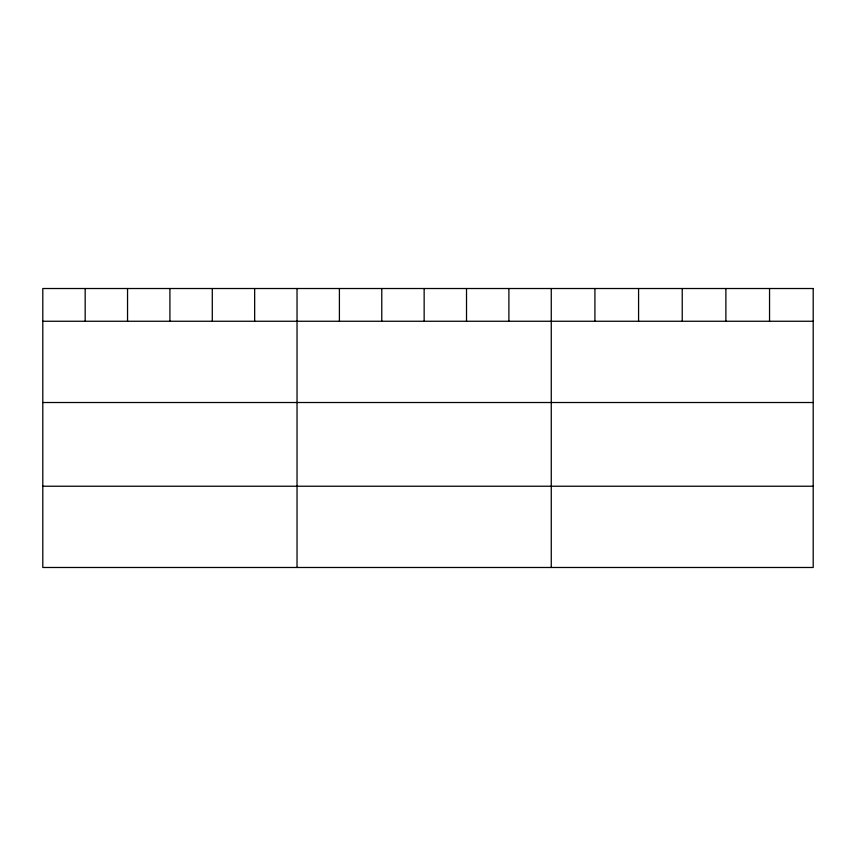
<?xml version="1.0" encoding="UTF-8"?>
<svg xmlns="http://www.w3.org/2000/svg" width="856" height="856" viewBox="0 0 856 856"><rect width="100%" height="100%" fill="white"/><g stroke="black" fill="none" stroke-linecap="round" stroke-linejoin="round"><path stroke-width="1.28" d="M42.8 321.257L813.2 321.257M42.8 402.513L813.2 402.513M42.8 486.229L813.2 486.229M769.544 288.515L769.544 321.257M725.888 288.515L725.888 321.257M682.232 288.515L682.232 321.257M638.576 288.515L638.576 321.257M594.92 288.515L594.92 321.257M551.264 288.515L551.264 567.485M508.892 288.515L508.892 321.257M466.52 288.515L466.52 321.257M424.148 288.515L424.148 321.257M381.776 288.515L381.776 321.257M339.404 288.515L339.404 321.257M297.032 288.515L297.032 567.485M254.66 288.515L254.66 321.257M212.288 288.515L212.288 321.257M169.916 288.515L169.916 321.257M127.544 288.515L127.544 321.257M85.172 288.515L85.172 321.257M813.2 288.515L42.8 288.515L42.8 567.485L813.2 567.485L813.2 288.515"/></g></svg>
